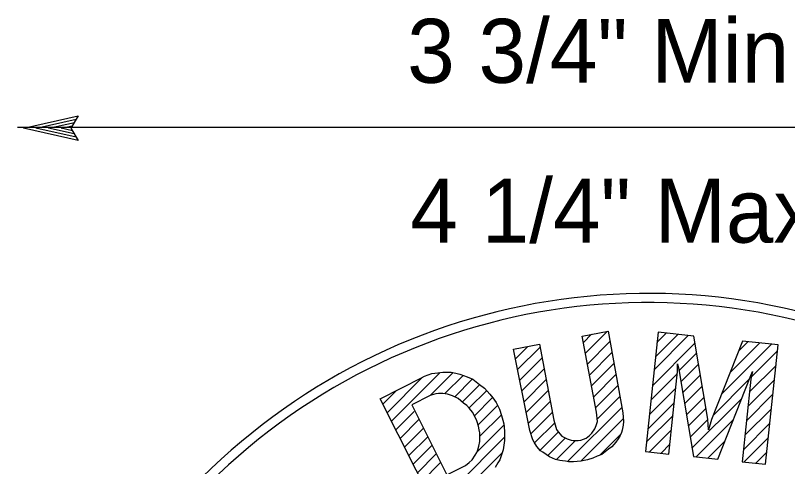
# Model space of a CAD drawing. Extents: x -894 to 866, y -472 to 714.
# Drawn here: x 230.6 to 315.2, y 521.9 to 571.3 of the extents above; entities that cross this region are included whole.
import ezdxf

# ---------------------------------------------------------------- set-up
doc = ezdxf.new("R2010")
doc.units = 0
doc.layers.add('df_DETAIL', color=7, linetype='Continuous')
doc.layers.add('df_DETAIL-anno', color=7, linetype='Continuous')

msp = doc.modelspace()

# ---------------------------------------------------------------- linework, layer by layer
at = {"layer": 'df_DETAIL'}
for p, q in [((292.824, 535.49), (293.72, 536.386)), ((293.05, 534.302), (295.467, 536.719)), ((300.569, 532.505), (304.317, 536.252)), ((300.718, 533.918), (303.172, 536.372)), ((300.883, 535.498), (301.892, 536.507)), ((293.277, 533.114), (295.739, 535.577)), ((300.386, 530.758), (305.036, 535.408)), ((307.959, 529.846), (313.411, 535.298)), ((308.885, 532.186), (312.131, 535.432)), ((309.811, 534.526), (310.851, 535.566)), ((285.391, 533.714), (286.732, 535.055)), ((285.629, 532.538), (288.081, 534.99)), ((293.503, 531.927), (295.954, 534.377)), ((303.292, 532.399), (305.219, 534.327)), ((311.209, 531.682), (314.082, 534.555)), ((285.867, 531.362), (288.307, 533.802)), ((286.105, 530.186), (288.534, 532.614)), ((293.729, 530.739), (296.168, 533.177)), ((303.495, 531.188), (305.424, 533.117)), ((311.015, 530.073), (313.917, 532.975)), ((271.811, 526.864), (277.151, 532.204)), ((276.062, 529.701), (278.558, 532.197)), ((277.674, 529.898), (279.658, 531.882)), ((293.956, 529.551), (296.383, 531.978)), ((300.22, 529.178), (303.122, 532.08)), ((303.698, 529.977), (305.628, 531.907)), ((271.337, 527.804), (275.224, 531.691)), ((278.742, 529.553), (280.669, 531.479)), ((279.579, 528.975), (281.488, 530.884)), ((286.343, 529.009), (288.76, 531.426)), ((307.034, 527.506), (310.988, 531.46)), ((310.849, 528.493), (313.751, 531.395)), ((270.862, 528.744), (272.369, 530.25)), ((280.337, 528.319), (282.245, 530.227)), ((286.581, 527.833), (288.986, 530.238)), ((294.182, 528.363), (296.597, 530.778)), ((300.054, 527.598), (302.956, 530.5)), ((303.902, 528.766), (305.833, 530.698)), ((280.863, 527.431), (282.883, 529.451)), ((294.344, 527.11), (296.812, 529.578)), ((304.105, 527.555), (306.038, 529.488)), ((304.715, 523.923), (310.164, 529.372)), ((310.683, 526.913), (313.585, 529.815)), ((281.273, 526.427), (283.438, 528.592)), ((286.819, 526.657), (289.213, 529.051)), ((291.106, 522.458), (297.026, 528.379)), ((299.888, 526.018), (302.79, 528.92)), ((272.285, 525.924), (274.292, 527.931)), ((281.489, 525.229), (283.846, 527.585)), ((287.084, 525.507), (289.439, 527.863)), ((299.74, 524.605), (302.642, 527.507)), ((304.308, 526.345), (306.242, 528.278)), ((310.517, 525.333), (313.419, 528.235)), ((272.76, 524.984), (274.819, 527.043)), ((287.484, 524.493), (289.69, 526.699)), ((292.554, 522.492), (297.184, 527.123)), ((304.512, 525.134), (306.445, 527.067)), ((305.175, 522.968), (309.244, 527.038)), ((310.351, 523.753), (313.253, 526.655)), ((273.234, 524.044), (275.28, 526.091)), ((281.188, 523.514), (284.128, 526.454)), ((300.055, 523.505), (302.476, 525.926)), ((273.708, 523.104), (275.78, 525.177)), ((276.956, 517.867), (284.209, 525.12)), ((288.098, 523.693), (290.081, 525.676)), ((288.929, 523.11), (290.858, 525.039)), ((294.633, 523.157), (296.926, 525.45)), ((310.429, 522.417), (313.087, 525.075)), ((274.183, 522.165), (276.268, 524.25)), ((289.902, 522.669), (291.981, 524.747)), ((301.335, 523.371), (302.31, 524.346)), ((306.454, 522.834), (308.324, 524.703)), ((274.657, 521.225), (276.716, 523.284)), ((279.811, 519.308), (283.919, 523.416)), ((311.709, 522.282), (312.922, 523.495)), ((275.131, 520.285), (277.191, 522.344))]:
    msp.add_line(p, q, dxfattribs=at)
for points in [[(294.277, 527.867), (292.691, 536.19), (295.533, 536.732), (297.133, 527.781)], [(300.999, 536.6), (299.629, 523.55), (302.198, 523.281), (303.147, 532.323), (303.131, 533.156), (303.272, 532.518), (304.87, 523), (307.542, 522.72), (311.081, 531.698), (311.352, 532.293), (311.163, 531.482), (310.213, 522.439), (312.782, 522.17), (314.152, 535.22), (310.247, 535.63), (306.854, 527.051), (306.529, 525.943), (306.443, 527.095), (304.904, 536.191), (300.999, 536.6)], [(286.983, 525.847), (285.18, 534.759), (288.022, 535.3), (289.608, 526.978)], [(275.174, 531.666), (275.451, 531.806), (276.235, 532.086), (276.882, 532.181), (277.436, 532.229), (277.898, 532.231), (278.36, 532.232), (278.869, 532.142), (279.285, 532.005), (279.702, 531.868), (280.118, 531.731), (280.72, 531.456), (281.09, 531.18), (281.461, 530.904), (282.017, 530.49), (282.296, 530.168), (282.574, 529.845), (282.899, 529.431), (283.271, 528.924), (283.457, 528.555), (283.643, 528.186), (283.877, 527.494), (284.017, 526.986), (284.111, 526.57), (284.159, 526.247), (284.207, 525.693), (284.209, 525.231), (284.21, 524.769), (284.12, 524.26), (284.029, 523.751), (283.847, 523.196), (283.664, 522.641), (283.48, 522.317), (283.159, 521.807)], [(281.086, 519.951), (276.474, 517.624), (270.562, 529.338), (275.174, 531.666)], [(276.059, 529.682), (274.03, 528.658), (277.894, 521.002), (279.923, 522.026)], [(279.923, 522.026), (280.338, 522.351), (280.66, 522.63), (280.982, 523.139), (281.166, 523.463), (281.257, 523.741), (281.394, 524.157), (281.485, 524.666), (281.483, 525.128), (281.481, 525.59), (281.434, 525.913), (281.34, 526.329), (281.153, 526.929), (280.966, 527.298), (280.687, 527.851), (280.362, 528.266), (280.084, 528.588), (279.713, 528.864), (279.11, 529.37), (278.509, 529.645), (277.953, 529.828), (277.445, 529.919), (276.983, 529.917), (276.659, 529.869), (276.152, 529.729), (276.059, 529.682)], [(297.133, 527.781), (297.206, 526.848), (297.181, 526.422), (297.075, 525.876), (297.012, 525.654), (296.867, 525.311), (296.621, 524.948), (296.374, 524.586), (295.944, 524.083), (295.577, 523.803), (295.21, 523.522), (294.842, 523.242), (294.354, 523.044), (293.866, 522.846), (293.276, 522.628), (292.566, 522.493), (291.735, 522.439), (291.208, 522.444), (290.884, 522.488), (290.56, 522.531), (290.236, 522.575), (289.792, 522.7), (289.449, 522.845), (289.105, 522.99), (288.743, 523.237), (288.38, 523.483), (288.139, 523.648), (287.737, 524.097), (287.438, 524.566), (287.278, 524.851), (286.983, 525.847)], [(289.608, 526.978), (289.903, 525.982), (290.062, 525.697), (290.463, 525.247), (291.048, 524.938), (291.493, 524.813), (291.715, 524.75), (292.242, 524.745), (292.547, 524.803), (293.136, 525.021), (293.503, 525.301), (293.769, 525.562), (294.098, 526.045), (294.243, 526.388), (294.368, 526.833), (294.277, 527.867)]]:
    msp.add_lwpolyline(points, dxfattribs=at)
for radius, start, end in [(69.259, 272.56653, 220.46343), (68.259, 272.26624, 220.38724)]:
    msp.add_arc((299.907, 471.592), radius, start, end, dxfattribs=at)
at = {"layer": 'df_DETAIL-anno'}
for p, q in [((231.516, 558.938), (237.516, 560.268)), ((232.907, 558.942), (237.281, 559.909)), ((237.516, 560.268), (236.716, 558.938)), ((237.516, 560.268), (237.516, 560.268)), ((368.764, 559.019), (230.862, 559.019)), ((237.516, 557.598), (231.516, 558.938)), ((231.516, 558.938), (231.516, 558.938)), ((237.3, 557.954), (232.896, 558.938)), ((234.279, 558.936), (237.104, 559.562)), ((237.066, 558.314), (234.279, 558.936)), ((235.66, 558.935), (236.869, 559.203)), ((236.89, 558.661), (235.66, 558.935)), ((236.716, 558.938), (237.516, 557.598)), ((237.516, 557.598), (237.516, 557.598))]:
    msp.add_line(p, q, dxfattribs=at)

# ---------------------------------------------------------------- texts
for s, p in [('3 3/4" Min', (273.54, 563.896)), ('4 1/4" Max', (273.889, 546.404))]:
    msp.add_text(s, height=7, dxfattribs=at).set_placement(p)

doc.saveas('drawing.dxf')
